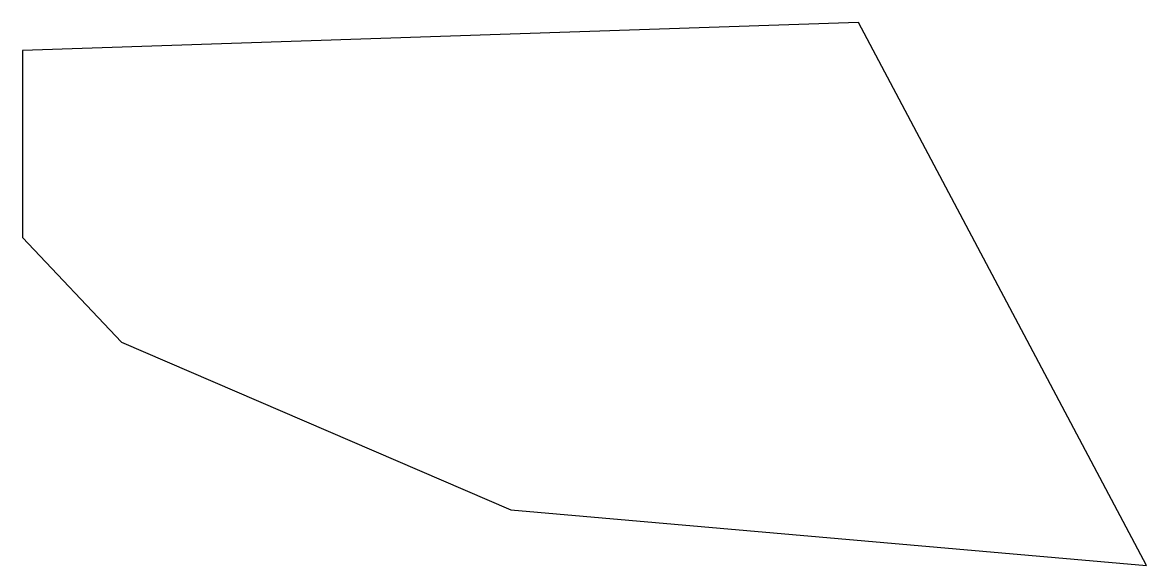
# Model space of a CAD drawing. Header units: millimetres. Extents: x 0 to 102, y -30 to 20.
import ezdxf

# ---------------------------------------------------------------- set-up
doc = ezdxf.new("R2010")
doc.units = ezdxf.units.MM

msp = doc.modelspace()

# ---------------------------------------------------------------- linework, layer by layer
for p, q in [((76, 19.55), (0, 17)), ((102.19, -29.8), (76, 19.55)), ((0, 17), (0, 0)), ((0, 0), (9, -9.5)), ((9, -9.5), (44.41, -24.74)), ((44.41, -24.74), (102.19, -29.8))]:
    msp.add_line(p, q)

doc.saveas('drawing.dxf')
